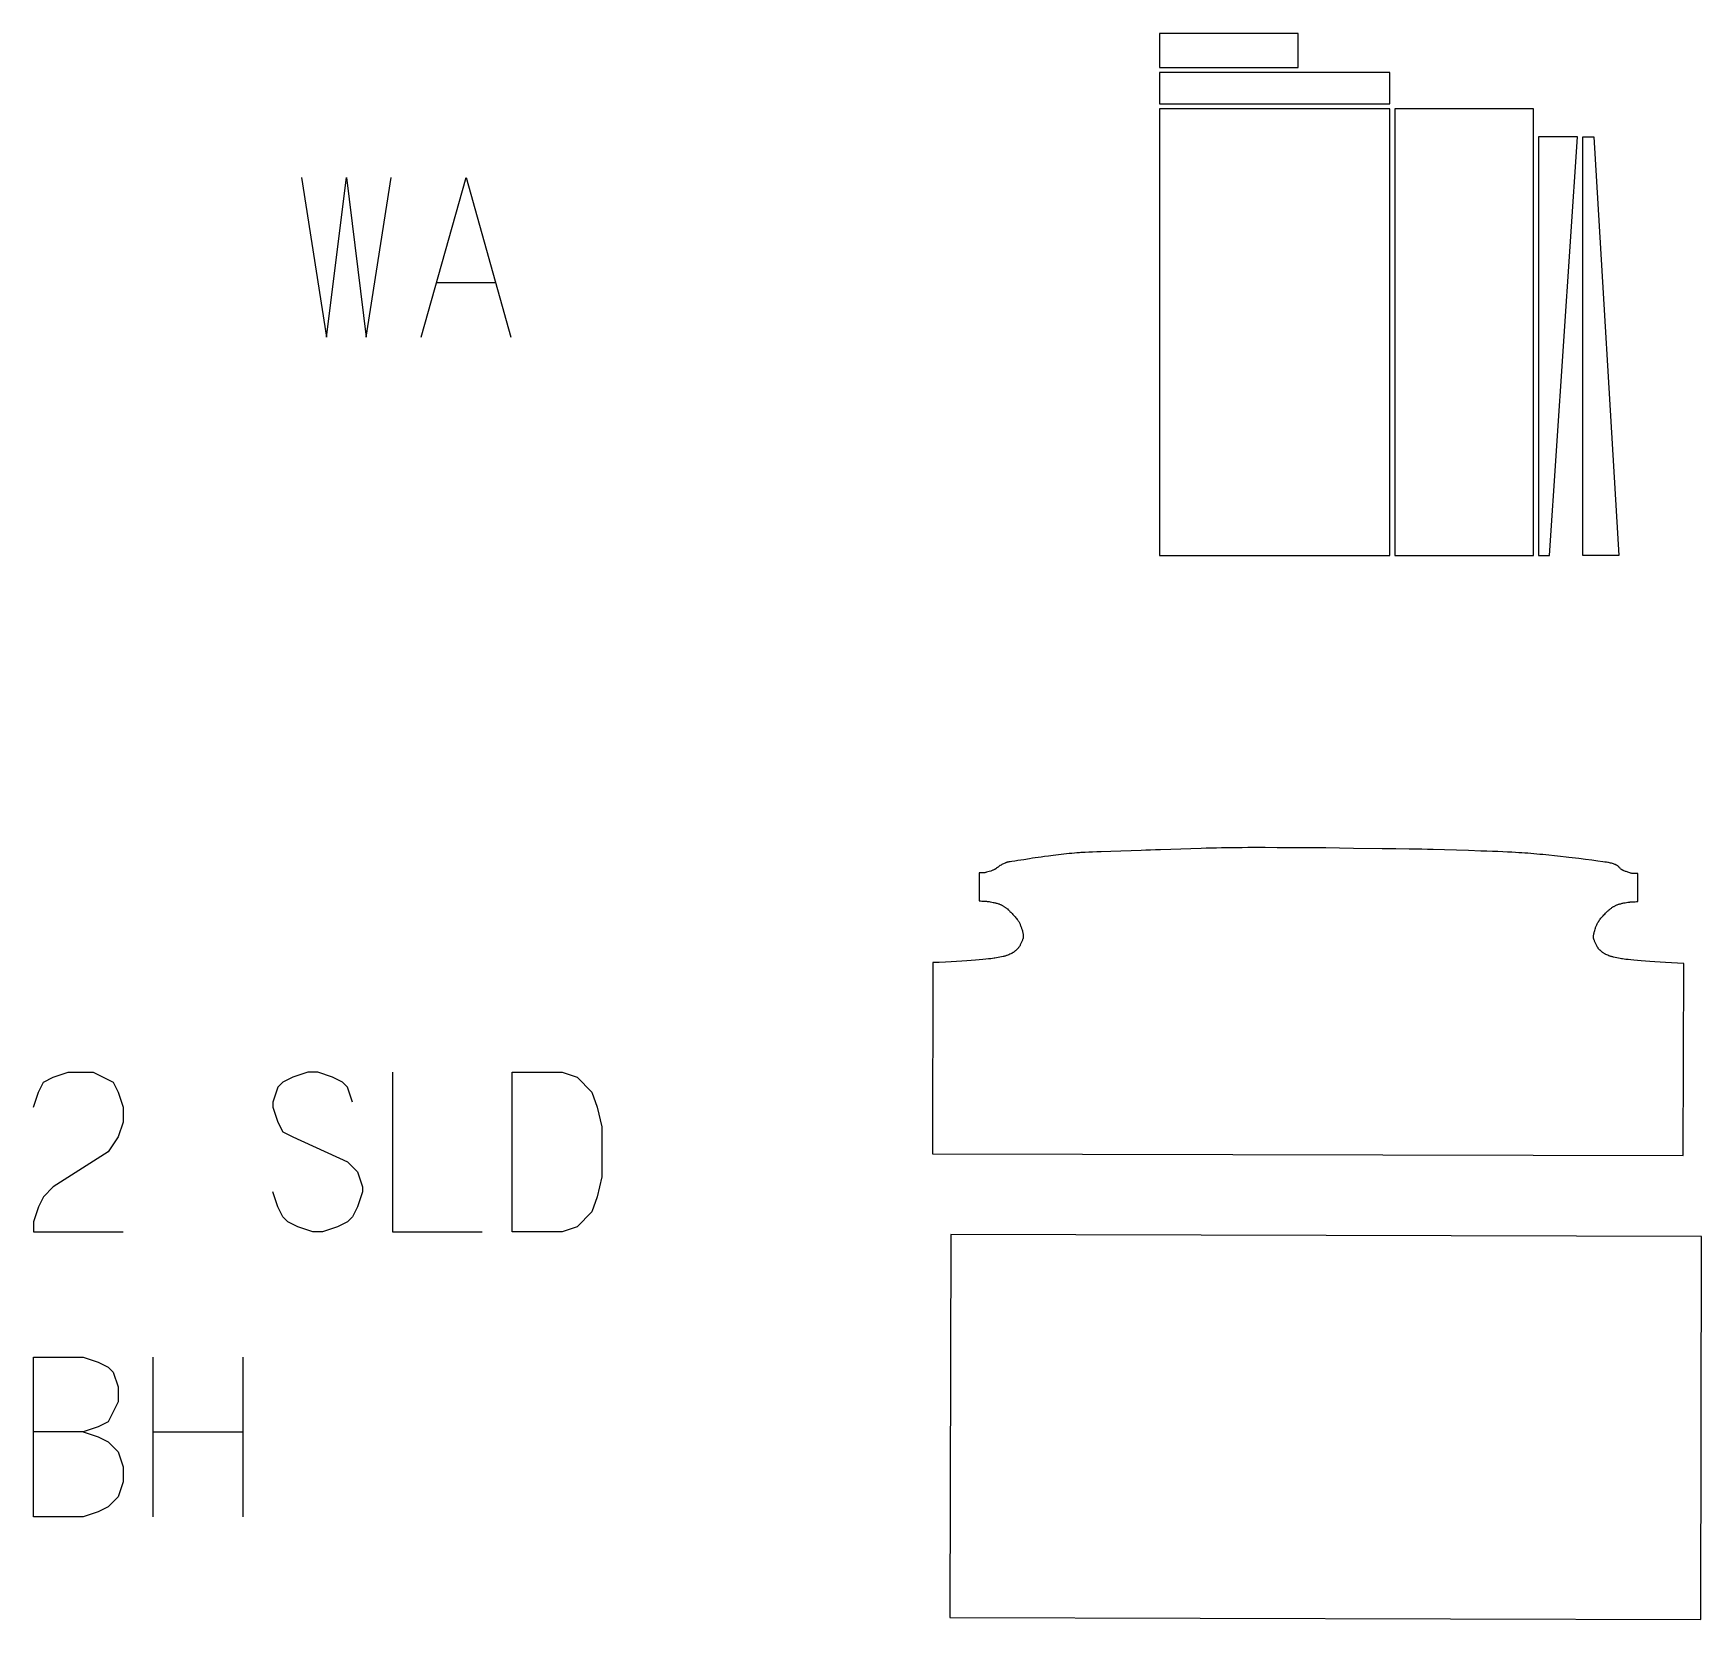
# Model space of a CAD drawing. Extents: x 0 to 10511, y 0 to 8892.
# Drawn here: x 64 to 3051, y 4704 to 7544 of the extents above; entities that cross this region are included whole.
import ezdxf

# ---------------------------------------------------------------- set-up
doc = ezdxf.new("R2010")
doc.units = 0
doc.layers.add('Default_Layer', color=1, linetype='CONTINUOUS')

msp = doc.modelspace()

# ---------------------------------------------------------------- linework, layer by layer
at = {"layer": 'Default_Layer'}
for points in [[(2080.4, 7544), (2080.4, 7483), (2328.4, 7483), (2328.4, 7544), (2080.4, 7544)], [(2080.4, 7474), (2080.4, 7418), (2492.4, 7418), (2492.4, 7474), (2080.4, 7474)], [(2080.4, 7409), (2080.4, 6609), (2492.4, 6609), (2492.4, 7409), (2080.4, 7409)], [(2501.4, 7409), (2501.4, 6609), (2749.4, 6609), (2749.4, 7409), (2501.4, 7409)], [(2758.5, 7358.8), (2758.5, 6609), (2778.4, 6609), (2828.5, 7358.8), (2758.5, 7358.8)], [(2837.7, 6609), (2837.7, 7359), (2857.5, 7359), (2902.5, 6609), (2837.7, 6609)], [(3017.9, 5534.7), (3019, 5878.4), (3007.5, 5878.9), (2996.6, 5879.5), (2986.2, 5880.1), (2976.3, 5880.8), (2967, 5881.4), (2958.2, 5882), (2950.1, 5882.6), (2942.6, 5883.3), (2935.7, 5883.8), (2929.5, 5884.4), (2924, 5884.9), (2919.2, 5885.4), (2915.1, 5885.9), (2911.8, 5886.3), (2909.2, 5886.6), (2907.5, 5886.9), (2904.7, 5887.4), (2901.8, 5887.9), (2898.8, 5888.6), (2895.9, 5889.2), (2893.1, 5889.9), (2891.8, 5890.2), (2890.5, 5890.5), (2889.3, 5890.9), (2888.2, 5891.2), (2887.2, 5891.5), (2886.3, 5891.9), (2884.5, 5892.5), (2882.8, 5893.2), (2881, 5894), (2879.3, 5894.8), (2878.4, 5895.3), (2877.6, 5895.7), (2876.8, 5896.1), (2876, 5896.6), (2875.3, 5897), (2874.6, 5897.5), (2873.9, 5898), (2873.2, 5898.4), (2872.6, 5898.9), (2871.9, 5899.4), (2871.3, 5899.9), (2870.7, 5900.4), (2870.1, 5901), (2869.5, 5901.5), (2868.9, 5902.1), (2868.4, 5902.6), (2867.8, 5903.2), (2867.3, 5903.8), (2866.7, 5904.4), (2866.2, 5905), (2865.7, 5905.6), (2865.2, 5906.3), (2864.8, 5906.9), (2864.3, 5907.6), (2863.9, 5908.3), (2863.4, 5909.2), (2862.8, 5910.1), (2862.3, 5911.2), (2861.7, 5912.3), (2861.1, 5913.5), (2860.6, 5914.7), (2860, 5915.9), (2859.5, 5917.1), (2859, 5918.3), (2858.6, 5919.5), (2858.1, 5920.6), (2857.8, 5921.7), (2857.5, 5922.6), (2857.3, 5923.4), (2857.1, 5924.1), (2857.1, 5924.8), (2857, 5925.4), (2857, 5926.1), (2857, 5926.7), (2857, 5927.4), (2857.1, 5928), (2857.2, 5928.7), (2857.3, 5929.3), (2857.5, 5930.6), (2857.8, 5931.9), (2858.1, 5933.2), (2858.4, 5934.4), (2858.8, 5935.9), (2859.3, 5937.9), (2860.1, 5940.2), (2860.5, 5941.5), (2860.9, 5942.8), (2861.4, 5944.1), (2861.9, 5945.4), (2862.4, 5946.7), (2863, 5948), (2863.6, 5949.3), (2864.2, 5950.6), (2864.8, 5951.7), (2865.4, 5952.8), (2865.8, 5953.4), (2866.1, 5953.9), (2867, 5955.2), (2868, 5956.5), (2869.2, 5957.9), (2870.4, 5959.4), (2871.7, 5960.9), (2873, 5962.4), (2874.4, 5964), (2875.8, 5965.5), (2877.2, 5967), (2878.5, 5968.4), (2879.8, 5969.7), (2881.1, 5970.9), (2882.2, 5972), (2883.2, 5973), (2884.1, 5973.8), (2885.8, 5975.2), (2886.6, 5975.8), (2887.5, 5976.5), (2888.3, 5977.2), (2889.2, 5977.8), (2890.1, 5978.5), (2891, 5979.1), (2891.9, 5979.7), (2892.8, 5980.3), (2893.8, 5980.8), (2894.7, 5981.4), (2895.7, 5981.9), (2896.6, 5982.4), (2897.6, 5982.9), (2898.6, 5983.3), (2899.6, 5983.7), (2900.8, 5984.1), (2901.9, 5984.5), (2903.2, 5984.9), (2904.5, 5985.3), (2905.8, 5985.6), (2907.1, 5986), (2908.5, 5986.3), (2909.8, 5986.6), (2911.2, 5986.9), (2913.9, 5987.4), (2916.4, 5987.8), (2918.7, 5988.2), (2919.8, 5988.4), (2920.9, 5988.5), (2921.9, 5988.6), (2923, 5988.7), (2925.2, 5988.9), (2927.4, 5989), (2931.8, 5989.2), (2934, 5989.3), (2936.2, 5989.4), (2936.3, 6039.2), (2936.3, 6039.2), (2936.3, 6039.7), (2935.1, 6039.7), (2933.9, 6039.6), (2932.6, 6039.6), (2931.2, 6039.5), (2930.7, 6039.5), (2929.7, 6039.5), (2928.7, 6039.5), (2927.8, 6039.6), (2926.9, 6039.7), (2926.4, 6039.8), (2925.9, 6039.9), (2924.7, 6040.2), (2923.5, 6040.5), (2921.9, 6041), (2920.3, 6041.5), (2918.7, 6042), (2917.2, 6042.5), (2915.7, 6043), (2914.3, 6043.5), (2912.9, 6044), (2911.5, 6044.6), (2910.8, 6044.8), (2910.5, 6045), (2909.5, 6045.5), (2908.9, 6045.7), (2908.4, 6046), (2907.9, 6046.4), (2907.3, 6046.7), (2906.6, 6047.2), (2905.9, 6047.7), (2905.3, 6048.3), (2904.8, 6049), (2903.8, 6050.1), (2903.3, 6050.7), (2902.9, 6051.2), (2902.4, 6051.7), (2902, 6052), (2901.4, 6052.6), (2900.7, 6053.1), (2900, 6053.5), (2899.3, 6054), (2898.6, 6054.4), (2897.9, 6054.8), (2897.2, 6055.2), (2896.4, 6055.6), (2896, 6055.8), (2895.5, 6056), (2894.2, 6056.4), (2892.7, 6056.9), (2891, 6057.4), (2889.1, 6057.9), (2887.3, 6058.4), (2885.5, 6058.8), (2883.8, 6059.2), (2882.5, 6059.4), (2880.4, 6059.8), (2877.5, 6060.2), (2873.9, 6060.7), (2865, 6061.9), (2854.4, 6063.4), (2842.6, 6064.9), (2830.6, 6066.4), (2824.6, 6067.1), (2818.8, 6067.8), (2813.2, 6068.4), (2808, 6069), (2797.8, 6070.1), (2787.5, 6071.2), (2776.9, 6072.3), (2766.3, 6073.4), (2760.9, 6073.9), (2755.6, 6074.4), (2750.2, 6074.9), (2744.9, 6075.3), (2739.5, 6075.8), (2734.1, 6076.2), (2728.8, 6076.6), (2723.5, 6076.9), (2717.7, 6077.3), (2710.9, 6077.6), (2703.2, 6078), (2694.8, 6078.4), (2685.7, 6078.8), (2676, 6079.1), (2665.9, 6079.5), (2655.3, 6079.9), (2633.6, 6080.6), (2611.6, 6081.3), (2590.1, 6082), (2569.9, 6082.5), (2560, 6082.7), (2549.6, 6083), (2538.7, 6083.2), (2527.3, 6083.4), (2503.5, 6083.7), (2478.7, 6084.1), (2427.7, 6084.7), (2402.4, 6085), (2377.9, 6085.4), (2367.3, 6085.4), (2356.5, 6085.4), (2334.7, 6085.6), (2312.6, 6085.7), (2290.7, 6085.9), (2269.1, 6086), (2258.5, 6086), (2248.1, 6086), (2238, 6086), (2228.1, 6085.9), (2218.5, 6085.9), (2209.2, 6085.8), (2200.1, 6085.6), (2191, 6085.5), (2181.9, 6085.3), (2172.8, 6085.1), (2163.7, 6084.8), (2154.6, 6084.6), (2136.4, 6084), (2118.3, 6083.4), (2100.1, 6082.8), (2081.9, 6082.2), (2072.8, 6081.9), (2063.7, 6081.6), (2055.6, 6081.3), (2047.1, 6081), (2029.3, 6080.4), (2011, 6079.8), (1993, 6079.2), (1975.9, 6078.6), (1967.9, 6078.3), (1960.4, 6078), (1953.5, 6077.7), (1947.1, 6077.4), (1941.6, 6077.1), (1939.1, 6077), (1936.8, 6076.8), (1932.4, 6076.4), (1927.9, 6076.1), (1923.1, 6075.6), (1918.4, 6075.2), (1913.5, 6074.7), (1908.7, 6074.1), (1903.8, 6073.6), (1899.1, 6073.1), (1889.9, 6072), (1881.5, 6071), (1874.1, 6070), (1868.1, 6069.2), (1862.9, 6068.5), (1857.7, 6067.7), (1852.6, 6066.9), (1847.4, 6066.1), (1837, 6064.4), (1831.8, 6063.5), (1826.7, 6062.7), (1824, 6062.3), (1821.3, 6061.9), (1815.6, 6061.1), (1812.9, 6060.7), (1811.7, 6060.5), (1810.5, 6060.3), (1809.4, 6060.1), (1808.3, 6059.9), (1807.4, 6059.7), (1806.6, 6059.4), (1805.8, 6059.2), (1805.1, 6058.9), (1804.4, 6058.6), (1803.6, 6058.4), (1802.2, 6057.7), (1800.7, 6057.1), (1799.3, 6056.4), (1797.9, 6055.6), (1796.5, 6054.8), (1795.1, 6054.1), (1794.5, 6053.7), (1793.8, 6053.2), (1793.1, 6052.8), (1792.5, 6052.3), (1791.2, 6051.3), (1789.9, 6050.3), (1788.5, 6049.3), (1787.9, 6048.8), (1787.2, 6048.3), (1786.5, 6047.8), (1785.8, 6047.4), (1785.1, 6047), (1784.4, 6046.6), (1783.6, 6046.2), (1782.6, 6045.8), (1781.6, 6045.4), (1780.4, 6045), (1779.2, 6044.5), (1777.9, 6044.1), (1775.3, 6043.2), (1772.7, 6042.4), (1770.4, 6041.8), (1769.3, 6041.5), (1768.4, 6041.2), (1767.5, 6041.1), (1766.9, 6040.9), (1766.3, 6040.9), (1765.7, 6040.8), (1765.1, 6040.8), (1764.6, 6040.7), (1763.4, 6040.7), (1762.2, 6040.8), (1759.9, 6040.9), (1758.7, 6040.9), (1757.5, 6041), (1757.4, 5990.7), (1759.6, 5990.5), (1761.8, 5990.4), (1766.2, 5990.2), (1768.4, 5990.1), (1770.5, 5989.9), (1771.6, 5989.8), (1772.7, 5989.7), (1773.8, 5989.6), (1774.9, 5989.4), (1777.2, 5989), (1779.7, 5988.6), (1782.4, 5988), (1783.7, 5987.7), (1785.1, 5987.4), (1786.4, 5987.1), (1787.8, 5986.8), (1789.1, 5986.4), (1790.4, 5986), (1791.6, 5985.6), (1792.8, 5985.2), (1793.9, 5984.8), (1794.9, 5984.4), (1795.9, 5983.9), (1796.9, 5983.5), (1797.9, 5983), (1798.8, 5982.4), (1799.8, 5981.9), (1800.7, 5981.3), (1801.6, 5980.7), (1802.5, 5980.1), (1803.4, 5979.5), (1804.3, 5978.9), (1805.2, 5978.2), (1806, 5977.6), (1806.9, 5976.9), (1807.7, 5976.2), (1809.4, 5974.8), (1810.3, 5974), (1811.3, 5973), (1812.4, 5971.9), (1813.7, 5970.7), (1814.9, 5969.4), (1816.3, 5967.9), (1817.7, 5966.5), (1819, 5965), (1820.4, 5963.4), (1821.8, 5961.9), (1823, 5960.4), (1824.3, 5958.9), (1825.4, 5957.5), (1826.4, 5956.1), (1827.3, 5954.9), (1827.6, 5954.3), (1828, 5953.8), (1828.6, 5952.7), (1829.2, 5951.5), (1829.8, 5950.2), (1830.4, 5949), (1830.9, 5947.7), (1831.5, 5946.3), (1832, 5945), (1832.4, 5943.7), (1832.9, 5942.4), (1833.3, 5941.1), (1834, 5938.8), (1834.6, 5936.8), (1834.9, 5935.3), (1835.2, 5934.1), (1835.5, 5932.8), (1835.8, 5931.5), (1836, 5930.2), (1836.1, 5929.6), (1836.2, 5928.9), (1836.2, 5928.3), (1836.3, 5927.6), (1836.3, 5927), (1836.3, 5926.3), (1836.2, 5925.7), (1836.1, 5925), (1836, 5924.3), (1835.8, 5923.5), (1835.5, 5922.6), (1835.1, 5921.5), (1834.7, 5920.4), (1834.2, 5919.2), (1833.7, 5918), (1833.2, 5916.8), (1832.6, 5915.6), (1832.1, 5914.4), (1831.5, 5913.2), (1830.9, 5912.1), (1830.4, 5911), (1829.8, 5910.1), (1829.3, 5909.2), (1828.8, 5908.5), (1828.4, 5907.9), (1827.9, 5907.2), (1827.4, 5906.6), (1826.9, 5906), (1826.4, 5905.3), (1825.9, 5904.7), (1825.3, 5904.2), (1824.8, 5903.6), (1824.2, 5903), (1823.6, 5902.5), (1823, 5901.9), (1822.4, 5901.4), (1821.8, 5900.9), (1821.2, 5900.4), (1820.6, 5899.9), (1819.9, 5899.4), (1819.3, 5898.9), (1818.6, 5898.5), (1817.8, 5898), (1817.1, 5897.6), (1816.3, 5897.1), (1815.5, 5896.7), (1814.7, 5896.2), (1813.8, 5895.8), (1812.1, 5895), (1810.3, 5894.2), (1808.6, 5893.5), (1806.9, 5892.9), (1805.9, 5892.6), (1804.9, 5892.3), (1803.8, 5891.9), (1802.6, 5891.6), (1801.3, 5891.3), (1800, 5890.9), (1797.2, 5890.3), (1794.3, 5889.7), (1791.3, 5889.1), (1788.4, 5888.5), (1785.6, 5888), (1783.9, 5887.8), (1781.3, 5887.4), (1778, 5887.1), (1773.9, 5886.6), (1769.1, 5886.2), (1763.6, 5885.7), (1757.4, 5885.1), (1750.6, 5884.6), (1743.1, 5884), (1734.9, 5883.4), (1726.2, 5882.8), (1716.9, 5882.2), (1707.1, 5881.7), (1696.8, 5881.1), (1685.9, 5880.6), (1674.6, 5880.1), (1673.7, 5537.9), (3017.9, 5534.7)], [(921.2, 5398.3), (921.2, 5684), (1010.5, 5684), (1037.3, 5675.1), (1064.1, 5648.3), (1073.1, 5621.5), (1082, 5585.8), (1082, 5496.5), (1073.1, 5460.8), (1064.1, 5434), (1037.3, 5407.2), (1010.5, 5398.3), (921.2, 5398.3)], [(3050.7, 5389.8), (1706.7, 5393.3), (1705, 4707.2), (3049.1, 4703.6), (3050.7, 5389.8)]]:
    msp.add_lwpolyline(points, close=True, dxfattribs=at)
for points in [[(544, 7285.8), (588.6, 7000), (624.4, 7285.8), (660.1, 7000), (704.7, 7285.8)], [(758.3, 7000), (838.7, 7285.8), (919, 7000)], [(785.1, 7098.2), (892.3, 7098.2)], [(64, 5621.5), (72.9, 5648.3), (81.9, 5666.2), (99.7, 5675.1), (126.5, 5684), (171.2, 5684), (189, 5675.1), (206.9, 5666.2), (215.8, 5648.3), (224.7, 5621.5), (224.7, 5594.7), (215.8, 5567.9), (197.9, 5541.1), (99.7, 5478.6), (81.9, 5460.8), (72.9, 5442.9), (64, 5416.1), (64, 5398.3), (224.7, 5398.3)], [(635.5, 5630.4), (626.6, 5657.2), (617.6, 5666.2), (599.8, 5675.1), (573, 5684), (555.1, 5684), (528.3, 5675.1), (510.5, 5666.2), (501.6, 5657.2), (492.6, 5630.4), (492.6, 5621.5), (501.6, 5594.7), (510.5, 5576.9), (528.3, 5567.9), (626.6, 5523.3), (644.4, 5505.4), (653.4, 5478.6), (653.4, 5469.7), (644.4, 5442.9), (635.5, 5425.1), (626.6, 5416.1), (608.7, 5407.2), (581.9, 5398.3), (564.1, 5398.3), (537.3, 5407.2), (519.4, 5416.1), (510.5, 5425.1), (501.6, 5442.9), (492.6, 5469.7)], [(706.9, 5684), (706.9, 5398.3), (867.7, 5398.3)], [(153.3, 5039.8), (180.1, 5030.9), (197.9, 5021.9), (215.8, 5004.1), (224.7, 4977.3), (224.7, 4950.5), (215.8, 4923.7), (197.9, 4905.9), (180.1, 4896.9), (153.3, 4888), (64, 4888), (64, 5173.8), (153.3, 5173.8), (180.1, 5164.8), (197.9, 5155.9), (206.9, 5147), (215.8, 5120.2), (215.8, 5093.4), (206.9, 5075.5), (197.9, 5057.7), (180.1, 5048.7), (153.3, 5039.8), (64, 5039.8)], [(278.3, 4888), (278.3, 5173.8)], [(439, 5173.8), (439, 4888)], [(278.3, 5039.8), (439, 5039.8)]]:
    msp.add_lwpolyline(points, dxfattribs=at)

doc.saveas('drawing.dxf')
